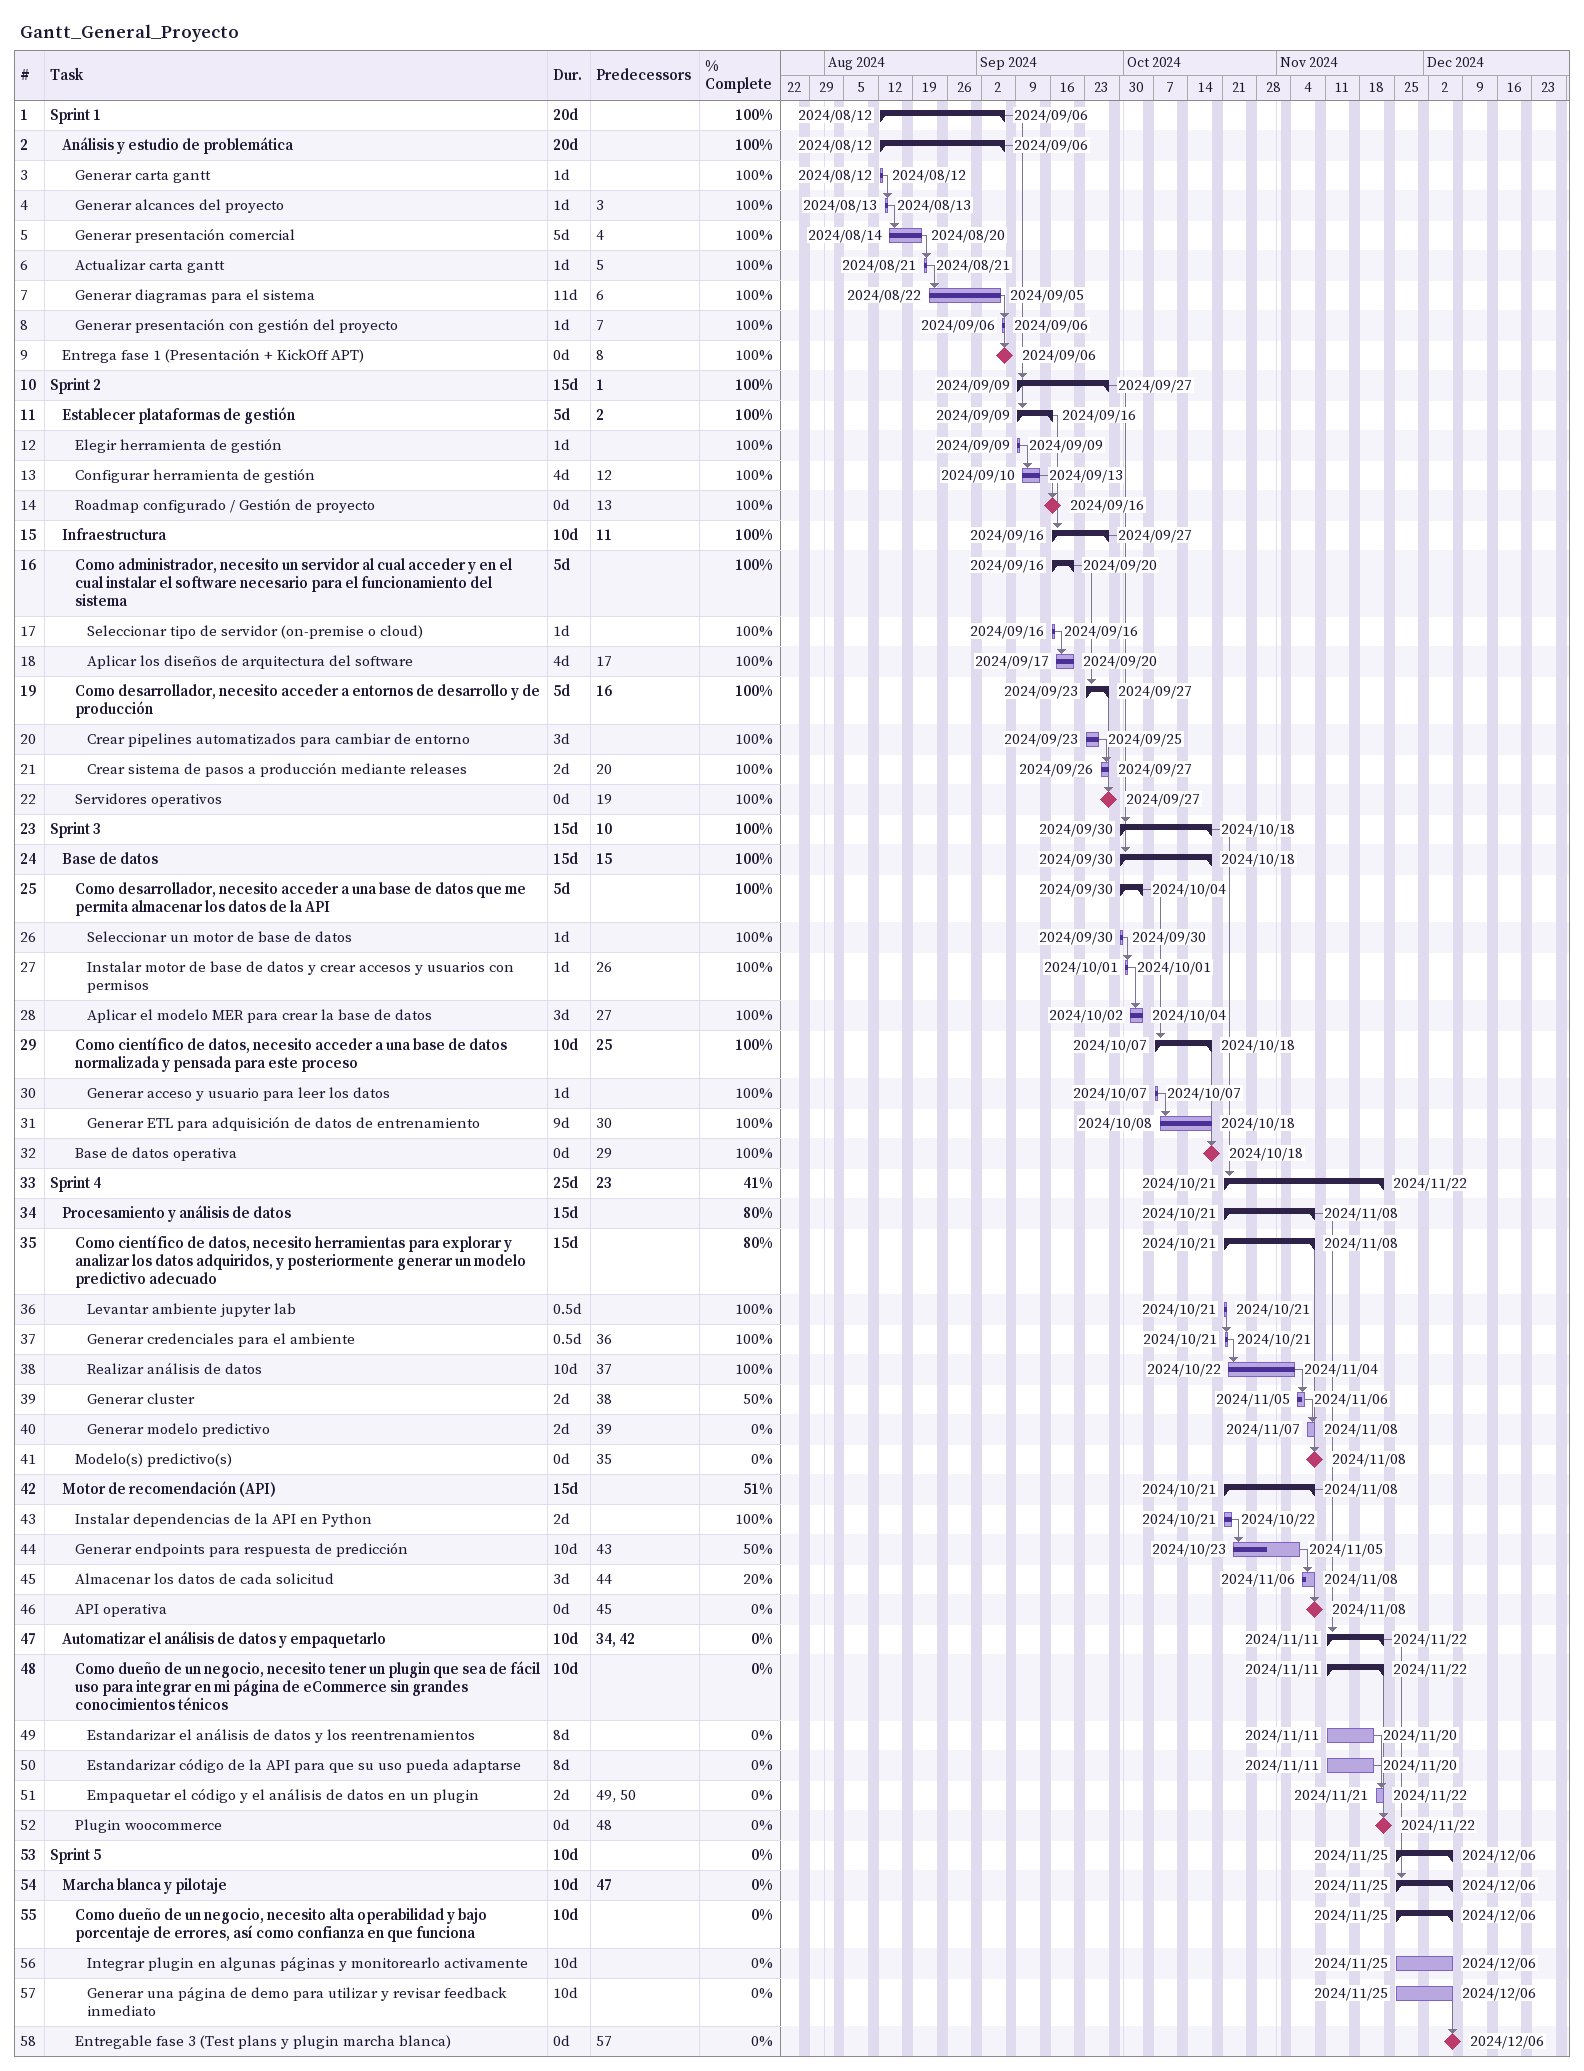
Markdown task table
Gantt_General_Proyecto

| ID | Level | Task | Duration | Start | Finish | Predecessors | % complete |
|---|---|---|---|---|---|---|---|
| 1 | 1 | **Sprint 1** | 20d | 2024-08-12 | 2024-09-06 |  | 100 |
| 2 | 2 | **Análisis y estudio de problemática** | 20d | 2024-08-12 | 2024-09-06 |  | 100 |
| 3 | 3 | Generar carta gantt | 1d | 2024-08-12 | 2024-08-12 |  | 100 |
| 4 | 3 | Generar alcances del proyecto | 1d | 2024-08-13 | 2024-08-13 | 3 | 100 |
| 5 | 3 | Generar presentación comercial | 5d | 2024-08-14 | 2024-08-20 | 4 | 100 |
| 6 | 3 | Actualizar carta gantt | 1d | 2024-08-21 | 2024-08-21 | 5 | 100 |
| 7 | 3 | Generar diagramas para el sistema | 11d | 2024-08-22 | 2024-09-05 | 6 | 100 |
| 8 | 3 | Generar presentación con gestión del proyecto | 1d | 2024-09-06 | 2024-09-06 | 7 | 100 |
| 9 | 2 | Entrega fase 1 (Presentación + KickOff APT) | 0d | 2024-09-06 | 2024-09-06 | 8 | 100 |
| 10 | 1 | **Sprint 2** | 15d | 2024-09-09 | 2024-09-27 | 1 | 100 |
| 11 | 2 | **Establecer plataformas de gestión** | 5d | 2024-09-09 | 2024-09-16 | 2 | 100 |
| 12 | 3 | Elegir herramienta de gestión | 1d | 2024-09-09 | 2024-09-09 |  | 100 |
| 13 | 3 | Configurar herramienta de gestión | 4d | 2024-09-10 | 2024-09-13 | 12 | 100 |
| 14 | 3 | Roadmap configurado / Gestión de proyecto | 0d | 2024-09-16 | 2024-09-16 | 13 | 100 |
| 15 | 2 | **Infraestructura** | 10d | 2024-09-16 | 2024-09-27 | 11 | 100 |
| 16 | 3 | **Como administrador, necesito un servidor al cual acceder y en el cual instalar el software necesario para el funcionamiento del sistema** | 5d | 2024-09-16 | 2024-09-20 |  | 100 |
| 17 | 4 | Seleccionar tipo de servidor (on-premise o cloud) | 1d | 2024-09-16 | 2024-09-16 |  | 100 |
| 18 | 4 | Aplicar los diseños de arquitectura del software | 4d | 2024-09-17 | 2024-09-20 | 17 | 100 |
| 19 | 3 | **Como desarrollador, necesito acceder a entornos de desarrollo y de producción** | 5d | 2024-09-23 | 2024-09-27 | 16 | 100 |
| 20 | 4 | Crear pipelines automatizados para cambiar de entorno | 3d | 2024-09-23 | 2024-09-25 |  | 100 |
| 21 | 4 | Crear sistema de pasos a producción mediante releases | 2d | 2024-09-26 | 2024-09-27 | 20 | 100 |
| 22 | 3 | Servidores operativos | 0d | 2024-09-27 | 2024-09-27 | 19 | 100 |
| 23 | 1 | **Sprint 3** | 15d | 2024-09-30 | 2024-10-18 | 10 | 100 |
| 24 | 2 | **Base de datos** | 15d | 2024-09-30 | 2024-10-18 | 15 | 100 |
| 25 | 3 | **Como desarrollador, necesito acceder a una base de datos que me permita almacenar los datos de la API** | 5d | 2024-09-30 | 2024-10-04 |  | 100 |
| 26 | 4 | Seleccionar un motor de base de datos | 1d | 2024-09-30 | 2024-09-30 |  | 100 |
| 27 | 4 | Instalar motor de base de datos y crear accesos y usuarios con permisos | 1d | 2024-10-01 | 2024-10-01 | 26 | 100 |
| 28 | 4 | Aplicar el modelo MER para crear la base de datos | 3d | 2024-10-02 | 2024-10-04 | 27 | 100 |
| 29 | 3 | **Como científico de datos, necesito acceder a una base de datos normalizada y pensada para este proceso** | 10d | 2024-10-07 | 2024-10-18 | 25 | 100 |
| 30 | 4 | Generar acceso y usuario para leer los datos | 1d | 2024-10-07 | 2024-10-07 |  | 100 |
| 31 | 4 | Generar ETL para adquisición de datos de entrenamiento | 9d | 2024-10-08 | 2024-10-18 | 30 | 100 |
| 32 | 3 | Base de datos operativa | 0d | 2024-10-18 | 2024-10-18 | 29 | 100 |
| 33 | 1 | **Sprint 4** | 25d | 2024-10-21 | 2024-11-22 | 23 | 41 |
| 34 | 2 | **Procesamiento y análisis de datos** | 15d | 2024-10-21 | 2024-11-08 |  | 80 |
| 35 | 3 | **Como científico de datos, necesito herramientas para explorar y analizar los datos adquiridos, y posteriormente generar un modelo predictivo adecuado** | 15d | 2024-10-21 | 2024-11-08 |  | 80 |
| 36 | 4 | Levantar ambiente jupyter lab | 0.5d | 2024-10-21 | 2024-10-21 |  | 100 |
| 37 | 4 | Generar credenciales para el ambiente | 0.5d | 2024-10-21 | 2024-10-21 | 36 | 100 |
| 38 | 4 | Realizar análisis de datos | 10d | 2024-10-22 | 2024-11-04 | 37 | 100 |
| 39 | 4 | Generar cluster | 2d | 2024-11-05 | 2024-11-06 | 38 | 50 |
| 40 | 4 | Generar modelo predictivo | 2d | 2024-11-07 | 2024-11-08 | 39 | 0 |
| 41 | 3 | Modelo(s) predictivo(s) | 0d | 2024-11-08 | 2024-11-08 | 35 | 0 |
| 42 | 2 | **Motor de recomendación (API)** | 15d | 2024-10-21 | 2024-11-08 |  | 51 |
| 43 | 3 | Instalar dependencias de la API en Python | 2d | 2024-10-21 | 2024-10-22 |  | 100 |
| 44 | 3 | Generar endpoints para respuesta de predicción | 10d | 2024-10-23 | 2024-11-05 | 43 | 50 |
| 45 | 3 | Almacenar los datos de cada solicitud | 3d | 2024-11-06 | 2024-11-08 | 44 | 20 |
| 46 | 3 | API operativa | 0d | 2024-11-08 | 2024-11-08 | 45 | 0 |
| 47 | 2 | **Automatizar el análisis de datos y empaquetarlo** | 10d | 2024-11-11 | 2024-11-22 | 34, 42 | 0 |
| 48 | 3 | **Como dueño de un negocio, necesito tener un plugin que sea de fácil uso para integrar en mi página de eCommerce sin grandes conocimientos ténicos** | 10d | 2024-11-11 | 2024-11-22 |  | 0 |
| 49 | 4 | Estandarizar el análisis de datos y los reentrenamientos | 8d | 2024-11-11 | 2024-11-20 |  | 0 |
| 50 | 4 | Estandarizar código de la API para que su uso pueda adaptarse | 8d | 2024-11-11 | 2024-11-20 |  | 0 |
| 51 | 4 | Empaquetar el código y el análisis de datos en un plugin | 2d | 2024-11-21 | 2024-11-22 | 49, 50 | 0 |
| 52 | 3 | Plugin woocommerce | 0d | 2024-11-22 | 2024-11-22 | 48 | 0 |
| 53 | 1 | **Sprint 5** | 10d | 2024-11-25 | 2024-12-06 |  | 0 |
| 54 | 2 | **Marcha blanca y pilotaje** | 10d | 2024-11-25 | 2024-12-06 | 47 | 0 |
| 55 | 3 | **Como dueño de un negocio, necesito alta operabilidad y bajo porcentaje de errores, así como confianza en que funciona** | 10d | 2024-11-25 | 2024-12-06 |  | 0 |
| 56 | 4 | Integrar plugin en algunas páginas y monitorearlo activamente | 10d | 2024-11-25 | 2024-12-06 |  | 0 |
| 57 | 4 | Generar una página de demo para utilizar y revisar feedback inmediato | 10d | 2024-11-25 | 2024-12-06 |  | 0 |
| 58 | 3 | Entregable fase 3 (Test plans y plugin marcha blanca) | 0d | 2024-12-06 | 2024-12-06 | 57 | 0 |
